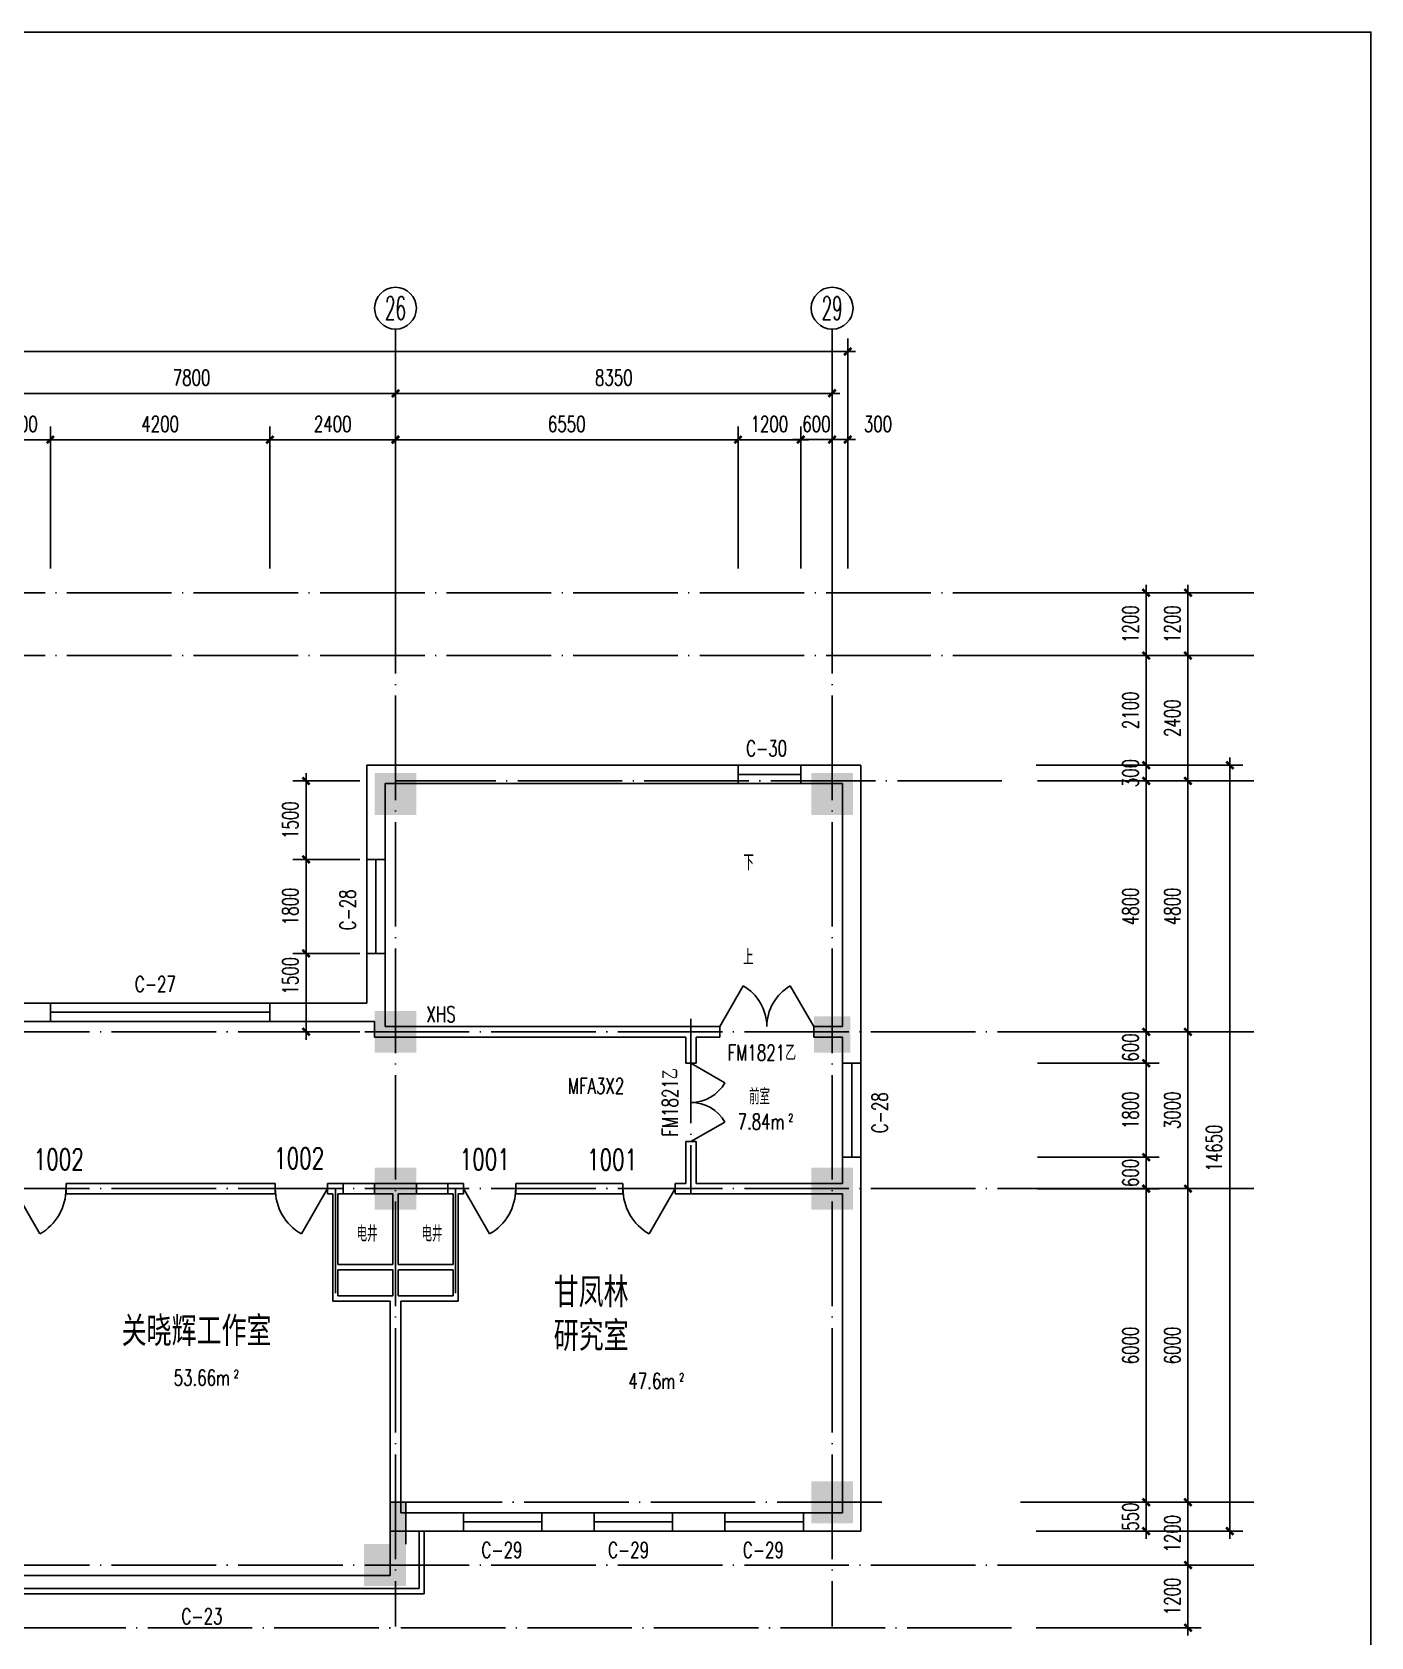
# Model space of a CAD drawing. Extents: x 816818 to 2098601, y 59070 to 390605.
# Drawn here: x 1069651 to 1095253, y 154534 to 185235 of the extents above; entities that cross this region are included whole.
import ezdxf
from ezdxf.enums import TextEntityAlignment as Align

# ---------------------------------------------------------------- set-up
doc = ezdxf.new("R2010")
doc.units = 0
doc.header["$LTSCALE"] = 1000
doc.header["$MEASUREMENT"] = 0
for name, pattern in [('CONTINOUS', [0]), ('DASH', [0.35, 0.25, -0.1]), ('DOTE', [2.42, 2, -0.2, 0.02, -0.2])]:
    doc.linetypes.add(name, pattern=pattern)
doc.layers.get('0').update_dxf_attribs({"linetype": 'CONTINUOUS'})
doc.layers.get('DEFPOINTS').update_dxf_attribs({"linetype": 'CONTINUOUS'})
for name, color, linetype in [('AXIS', 3, 'CONTINUOUS'), ('AXIS_TEXT', 7, 'CONTINUOUS'), ('COLUMN', 7, 'CONTINUOUS'), ('DOTE', 1, 'DOTE'), ('FILL', 21, 'CONTINUOUS'), ('MCB', 30, 'CONTINUOUS'), ('PUB_TEXT', 7, 'CONTINUOUS'), ('WALL', 255, 'CONTINUOUS'), ('WINDOW', 2, 'CONTINUOUS'), ('WINDOW_TEXT', 7, 'CONTINUOUS'), ('和面积', 6, 'DASH')]:
    doc.layers.add(name, color=color, linetype=linetype)
doc.styles.add('_HZTXT', font='romans.shx', dxfattribs={"width": 0.7, "bigfont": 'z.shx'})
doc.styles.add('COMPLEX', font='COMPLEX')
doc.styles.add('DIM_FONT', font='SIMPLEX.shx', dxfattribs={"width": 0.7})
doc.styles.add('HZ_SIMPLEX', font='SIMPLEX.shx', dxfattribs={"width": 0.8, "bigfont": 'hztxt.shx'})
doc.styles.add('SIMPLEX', font='SIMPLEX.SHX')
doc.styles.add('Z', font='romans', dxfattribs={"width": 0.8, "bigfont": 'z'})
doc.dimstyles.new('AXIS', dxfattribs={"dimtxt": 300, "dimasz": 1, "dimexe": 250, "dimexo": 300, "dimgap": 150, "dimtad": 1, "dimdec": 0, "dimzin": 0, "dimdsep": 46, "dimtxsty": 'DIM_FONT', "dimblk": '_DIMX', "dimcen": 2.5, "dimse1": 1, "dimse2": 1, "dimclrt": 7, "dimadec": 0, "dimazin": 0, "dimtfac": 1, "dimtdec": 0, "dimtix": 1, "dimtmove": 2, "dimatfit": 3, "dimldrblk": '_DIMX', "dimfxl": 1, "dimarcsym": 0})
doc.dimstyles.new('DIMA', dxfattribs={"dimtxt": 300, "dimasz": 1, "dimexe": 250, "dimexo": 300, "dimgap": 150, "dimtad": 1, "dimdec": 0, "dimzin": 0, "dimdsep": 46, "dimtxsty": 'DIM_FONT', "dimblk": '_DIMX', "dimcen": 2.5, "dimse1": 1, "dimclrt": 7, "dimadec": 0, "dimazin": 0, "dimtfac": 1, "dimtdec": 0, "dimtix": 1, "dimtmove": 2, "dimatfit": 3, "dimldrblk": '_DIMX', "dimfxl": 1, "dimarcsym": 0})
doc.dimstyles.new('DIMB', dxfattribs={"dimtxt": 300, "dimasz": 1, "dimexe": 250, "dimexo": 300, "dimgap": 150, "dimtad": 1, "dimdec": 0, "dimzin": 0, "dimdsep": 46, "dimtxsty": 'DIM_FONT', "dimblk": '_DIMX', "dimcen": 2.5, "dimse2": 1, "dimclrt": 7, "dimadec": 0, "dimazin": 0, "dimtfac": 1, "dimtdec": 0, "dimtix": 1, "dimtmove": 2, "dimatfit": 3, "dimldrblk": '_DIMX', "dimfxl": 1, "dimarcsym": 0})
doc.dimstyles.new('DIMN', dxfattribs={"dimtxt": 300, "dimasz": 1, "dimexe": 250, "dimexo": 300, "dimgap": 150, "dimtad": 1, "dimdec": 0, "dimzin": 0, "dimdsep": 46, "dimtxsty": 'DIM_FONT', "dimblk": '_DIMX', "dimcen": 2.5, "dimclrt": 7, "dimadec": 0, "dimazin": 0, "dimtfac": 1, "dimtdec": 0, "dimtix": 1, "dimtmove": 2, "dimatfit": 3, "dimldrblk": '_DIMX', "dimfxl": 1, "dimarcsym": 0})

# ---------------------------------------------------------------- blocks, each defined once
blk = doc.blocks.new('_WBLK')
for p, q in [((-0.5, 0.5), (0.5, 0.5)), ((-0.5, 0), (0.5, 0)), ((-0.5, -0.5), (0.5, -0.5))]:
    blk.add_line(p, q)
at = {"layer": 'WINDOW_TEXT', "style": 'SIMPLEX', "flags": 9}
blk.add_attdef('A', text='', height=1, dxfattribs=at).set_placement((0, 1.5), align=Align.MIDDLE)
blk = doc.blocks.new('_DBLK')
blk.add_line((-0.5, 0), (0, -0.866))
blk.add_arc((-0.5, 0), 1, 300, 0)
at = {"layer": 'WINDOW_TEXT', "style": 'SIMPLEX', "flags": 9}
blk.add_attdef('A', text='', height=1, dxfattribs=at).set_placement((0, 1.5), align=Align.MIDDLE)
blk = doc.blocks.new('_DBLK1')
for p, q in [((-0.5, 0), (-0.25, -0.433)), ((0.5, 0), (0.25, -0.433))]:
    blk.add_line(p, q)
for centre, start, end in [((-0.5, 0), 300, 0), ((0.5, 0), 180, 240)]:
    blk.add_arc(centre, 0.5, start, end)
at = {"layer": 'WINDOW_TEXT', "style": 'SIMPLEX', "flags": 9}
blk.add_attdef('A', text='', height=1, dxfattribs=at).set_placement((0, 1.5), align=Align.MIDDLE)
blk = doc.blocks.new('_DIMX')
blk.add_line((-150, 0), (150, 0))
at = {"const_width": 50}
blk.add_lwpolyline([(-70, -70), (70, 70)], dxfattribs=at)
blk = doc.blocks.new('*D1006')
at = {"layer": 'AXIS', "color": 0, "lineweight": -2}
blk.add_line((1091755, 174508), (1091755, 173310), dxfattribs=at)
at = {"layer": 'DEFPOINTS', "color": 0}
for p in [(1088554, 174509), (1088554, 173309), (1091755, 173309)]:
    blk.add_point(p, dxfattribs=at)
at = {"layer": 'AXIS', "color": 0, "lineweight": -2}
for p, rotation in [((1091755, 174509), 90), ((1091755, 173309), 270)]:
    blk.add_blockref('_DIMX', p, dxfattribs=dict(at, rotation=rotation))
at = {"layer": 'AXIS', "color": 7, "insert": (1091455, 173909), "char_height": 300, "attachment_point": 5, "rotation": 90, "style": 'DIM_FONT'}
blk.add_mtext('1200', dxfattribs=at)
blk = doc.blocks.new('*D1007')
at = {"layer": 'AXIS', "color": 0, "lineweight": -2}
blk.add_line((1091755, 173308), (1091755, 170910), dxfattribs=at)
at = {"layer": 'DEFPOINTS', "color": 0}
for p in [(1088554, 173309), (1088554, 170909), (1091755, 170909)]:
    blk.add_point(p, dxfattribs=at)
at = {"layer": 'AXIS', "color": 0, "lineweight": -2}
for p, rotation in [((1091755, 173309), 90), ((1091755, 170909), 270)]:
    blk.add_blockref('_DIMX', p, dxfattribs=dict(at, rotation=rotation))
at = {"layer": 'AXIS', "color": 7, "insert": (1091455, 172109), "char_height": 300, "attachment_point": 5, "rotation": 90, "style": 'DIM_FONT'}
blk.add_mtext('2400', dxfattribs=at)
blk = doc.blocks.new('*D1008')
at = {"layer": 'AXIS', "color": 0, "lineweight": -2}
blk.add_line((1091755, 170908), (1091755, 166110), dxfattribs=at)
at = {"layer": 'DEFPOINTS', "color": 0}
for p in [(1088554, 170909), (1088554, 166109), (1091755, 166109)]:
    blk.add_point(p, dxfattribs=at)
at = {"layer": 'AXIS', "color": 0, "lineweight": -2}
for p, rotation in [((1091755, 170909), 90), ((1091755, 166109), 270)]:
    blk.add_blockref('_DIMX', p, dxfattribs=dict(at, rotation=rotation))
at = {"layer": 'AXIS', "color": 7, "insert": (1091455, 168509), "char_height": 300, "attachment_point": 5, "rotation": 90, "style": 'DIM_FONT'}
blk.add_mtext('4800', dxfattribs=at)
blk = doc.blocks.new('*D1009')
at = {"layer": 'AXIS', "color": 0, "lineweight": -2}
blk.add_line((1091755, 166108), (1091755, 163110), dxfattribs=at)
at = {"layer": 'DEFPOINTS', "color": 0}
for p in [(1088554, 166109), (1088554, 163109), (1091755, 163109)]:
    blk.add_point(p, dxfattribs=at)
at = {"layer": 'AXIS', "color": 0, "lineweight": -2}
for p, rotation in [((1091755, 166109), 90), ((1091755, 163109), 270)]:
    blk.add_blockref('_DIMX', p, dxfattribs=dict(at, rotation=rotation))
at = {"layer": 'AXIS', "color": 7, "insert": (1091455, 164609), "char_height": 300, "attachment_point": 5, "rotation": 90, "style": 'DIM_FONT'}
blk.add_mtext('3000', dxfattribs=at)
blk = doc.blocks.new('*D1010')
at = {"layer": 'AXIS', "color": 0, "lineweight": -2}
blk.add_line((1091755, 163108), (1091755, 157110), dxfattribs=at)
at = {"layer": 'DEFPOINTS', "color": 0}
for p in [(1088554, 163109), (1088554, 157109), (1091755, 157109)]:
    blk.add_point(p, dxfattribs=at)
at = {"layer": 'AXIS', "color": 0, "lineweight": -2}
for p, rotation in [((1091755, 163109), 90), ((1091755, 157109), 270)]:
    blk.add_blockref('_DIMX', p, dxfattribs=dict(at, rotation=rotation))
at = {"layer": 'AXIS', "color": 7, "insert": (1091455, 160109), "char_height": 300, "attachment_point": 5, "rotation": 90, "style": 'DIM_FONT'}
blk.add_mtext('6000', dxfattribs=at)
blk = doc.blocks.new('*D1011')
at = {"layer": 'AXIS', "color": 0, "lineweight": -2}
for p, q in [((1088854, 171209), (1092805, 171209)), ((1092555, 171208), (1092555, 156560)), ((1088854, 156559), (1092805, 156559))]:
    blk.add_line(p, q, dxfattribs=at)
at = {"layer": 'DEFPOINTS', "color": 0}
for p in [(1088554, 171209), (1088554, 156559), (1092555, 156559)]:
    blk.add_point(p, dxfattribs=at)
at = {"layer": 'AXIS', "color": 0, "lineweight": -2}
for p, rotation in [((1092555, 171209), 90), ((1092555, 156559), 270)]:
    blk.add_blockref('_DIMX', p, dxfattribs=dict(at, rotation=rotation))
at = {"layer": 'AXIS', "color": 7, "insert": (1092255, 163884), "char_height": 300, "attachment_point": 5, "rotation": 90, "style": 'DIM_FONT'}
blk.add_mtext('14650', dxfattribs=at)
blk = doc.blocks.new('*D1012')
at = {"layer": 'AXIS', "color": 0, "lineweight": -2}
blk.add_line((1090956, 170908), (1090956, 166110), dxfattribs=at)
at = {"layer": 'DEFPOINTS', "color": 0}
for p in [(1088580, 170909), (1088580, 166109), (1090956, 166109)]:
    blk.add_point(p, dxfattribs=at)
at = {"layer": 'AXIS', "color": 0, "lineweight": -2}
for p, rotation in [((1090956, 170909), 90), ((1090956, 166109), 270)]:
    blk.add_blockref('_DIMX', p, dxfattribs=dict(at, rotation=rotation))
at = {"layer": 'AXIS', "color": 7, "insert": (1090656, 168509), "char_height": 300, "attachment_point": 5, "rotation": 90, "style": 'DIM_FONT'}
blk.add_mtext('4800', dxfattribs=at)
blk = doc.blocks.new('*D1013')
at = {"layer": 'AXIS', "color": 0, "lineweight": -2}
for p, q in [((1088880, 166109), (1091206, 166109)), ((1090956, 166110), (1090956, 166111)), ((1090956, 166109), (1090956, 165509)), ((1088880, 165509), (1091206, 165509)), ((1090956, 165508), (1090956, 165507))]:
    blk.add_line(p, q, dxfattribs=at)
at = {"layer": 'DEFPOINTS', "color": 0}
for p in [(1088580, 166109), (1088580, 165509), (1090956, 165509)]:
    blk.add_point(p, dxfattribs=at)
at = {"layer": 'AXIS', "color": 0, "lineweight": -2}
for p, rotation in [((1090956, 166109), 270), ((1090956, 165509), 90)]:
    blk.add_blockref('_DIMX', p, dxfattribs=dict(at, rotation=rotation))
at = {"layer": 'AXIS', "color": 7, "insert": (1090656, 165809), "char_height": 300, "attachment_point": 5, "rotation": 90, "style": 'DIM_FONT'}
blk.add_mtext('600', dxfattribs=at)
blk = doc.blocks.new('*D1014')
at = {"layer": 'AXIS', "color": 0, "lineweight": -2}
for p, q in [((1088880, 165509), (1091206, 165509)), ((1090956, 165508), (1090956, 163710)), ((1088880, 163709), (1091206, 163709))]:
    blk.add_line(p, q, dxfattribs=at)
at = {"layer": 'DEFPOINTS', "color": 0}
for p in [(1088580, 165509), (1088580, 163709), (1090956, 163709)]:
    blk.add_point(p, dxfattribs=at)
at = {"layer": 'AXIS', "color": 0, "lineweight": -2}
for p, rotation in [((1090956, 165509), 90), ((1090956, 163709), 270)]:
    blk.add_blockref('_DIMX', p, dxfattribs=dict(at, rotation=rotation))
at = {"layer": 'AXIS', "color": 7, "insert": (1090656, 164609), "char_height": 300, "attachment_point": 5, "rotation": 90, "style": 'DIM_FONT'}
blk.add_mtext('1800', dxfattribs=at)
blk = doc.blocks.new('*D1015')
at = {"layer": 'AXIS', "color": 0, "lineweight": -2}
blk.add_line((1090956, 174508), (1090956, 173310), dxfattribs=at)
at = {"layer": 'DEFPOINTS', "color": 0}
for p in [(1088756, 174509), (1088756, 173309), (1090956, 173309)]:
    blk.add_point(p, dxfattribs=at)
at = {"layer": 'AXIS', "color": 0, "lineweight": -2}
for p, rotation in [((1090956, 174509), 90), ((1090956, 173309), 270)]:
    blk.add_blockref('_DIMX', p, dxfattribs=dict(at, rotation=rotation))
at = {"layer": 'AXIS', "color": 7, "insert": (1090656, 173909), "char_height": 300, "attachment_point": 5, "rotation": 90, "style": 'DIM_FONT'}
blk.add_mtext('1200', dxfattribs=at)
blk = doc.blocks.new('*D1016')
at = {"layer": 'AXIS', "color": 0, "lineweight": -2}
for p, q in [((1090956, 173308), (1090956, 171210)), ((1089056, 171209), (1091206, 171209))]:
    blk.add_line(p, q, dxfattribs=at)
at = {"layer": 'DEFPOINTS', "color": 0}
for p in [(1088756, 173309), (1088756, 171209), (1090956, 171209)]:
    blk.add_point(p, dxfattribs=at)
at = {"layer": 'AXIS', "color": 0, "lineweight": -2}
for p, rotation in [((1090956, 173309), 90), ((1090956, 171209), 270)]:
    blk.add_blockref('_DIMX', p, dxfattribs=dict(at, rotation=rotation))
at = {"layer": 'AXIS', "color": 7, "insert": (1090656, 172259), "char_height": 300, "attachment_point": 5, "rotation": 90, "style": 'DIM_FONT'}
blk.add_mtext('2100', dxfattribs=at)
blk = doc.blocks.new('*D1017')
at = {"layer": 'AXIS', "color": 0, "lineweight": -2}
for p, q in [((1090956, 163108), (1090956, 157110)), ((1088880, 157109), (1091206, 157109))]:
    blk.add_line(p, q, dxfattribs=at)
at = {"layer": 'DEFPOINTS', "color": 0}
for p in [(1088580, 163109), (1088580, 157109), (1090956, 157109)]:
    blk.add_point(p, dxfattribs=at)
at = {"layer": 'AXIS', "color": 0, "lineweight": -2}
for p, rotation in [((1090956, 163109), 90), ((1090956, 157109), 270)]:
    blk.add_blockref('_DIMX', p, dxfattribs=dict(at, rotation=rotation))
at = {"layer": 'AXIS', "color": 7, "insert": (1090656, 160109), "char_height": 300, "attachment_point": 5, "rotation": 90, "style": 'DIM_FONT'}
blk.add_mtext('6000', dxfattribs=at)
blk = doc.blocks.new('*D1018')
at = {"layer": 'AXIS', "color": 0, "lineweight": -2}
for p, q in [((1088880, 157109), (1091206, 157109)), ((1090956, 157110), (1090956, 157111)), ((1090956, 157109), (1090956, 156559)), ((1088880, 156559), (1091206, 156559)), ((1090956, 156558), (1090956, 156557))]:
    blk.add_line(p, q, dxfattribs=at)
at = {"layer": 'DEFPOINTS', "color": 0}
for p in [(1088580, 157109), (1088580, 156559), (1090956, 156559)]:
    blk.add_point(p, dxfattribs=at)
at = {"layer": 'AXIS', "color": 0, "lineweight": -2}
for p, rotation in [((1090956, 157109), 270), ((1090956, 156559), 90)]:
    blk.add_blockref('_DIMX', p, dxfattribs=dict(at, rotation=rotation))
at = {"layer": 'AXIS', "color": 7, "insert": (1090656, 156834), "char_height": 300, "attachment_point": 5, "rotation": 90, "style": 'DIM_FONT'}
blk.add_mtext('550', dxfattribs=at)
blk = doc.blocks.new('*D1019')
at = {"layer": 'AXIS', "color": 0, "lineweight": -2}
for p, q in [((1088880, 163709), (1091206, 163709)), ((1090956, 163710), (1090956, 163711)), ((1090956, 163709), (1090956, 163109)), ((1088880, 163109), (1091206, 163109)), ((1090956, 163108), (1090956, 163107))]:
    blk.add_line(p, q, dxfattribs=at)
at = {"layer": 'DEFPOINTS', "color": 0}
for p in [(1088580, 163709), (1088580, 163109), (1090956, 163109)]:
    blk.add_point(p, dxfattribs=at)
at = {"layer": 'AXIS', "color": 0, "lineweight": -2}
for p, rotation in [((1090956, 163709), 270), ((1090956, 163109), 90)]:
    blk.add_blockref('_DIMX', p, dxfattribs=dict(at, rotation=rotation))
at = {"layer": 'AXIS', "color": 7, "insert": (1090656, 163409), "char_height": 300, "attachment_point": 5, "rotation": 90, "style": 'DIM_FONT'}
blk.add_mtext('600', dxfattribs=at)
blk = doc.blocks.new('*D1020')
at = {"layer": 'AXIS', "color": 0, "lineweight": -2}
for p, q in [((1089056, 171209), (1091206, 171209)), ((1090956, 171210), (1090956, 171211)), ((1090956, 171209), (1090956, 170909)), ((1090956, 170908), (1090956, 170907))]:
    blk.add_line(p, q, dxfattribs=at)
at = {"layer": 'DEFPOINTS', "color": 0}
for p in [(1088756, 171209), (1088756, 170909), (1090956, 170909)]:
    blk.add_point(p, dxfattribs=at)
at = {"layer": 'AXIS', "color": 0, "lineweight": -2}
for p, rotation in [((1090956, 171209), 270), ((1090956, 170909), 90)]:
    blk.add_blockref('_DIMX', p, dxfattribs=dict(at, rotation=rotation))
at = {"layer": 'AXIS', "color": 7, "insert": (1090656, 171059), "char_height": 300, "attachment_point": 5, "rotation": 90, "style": 'DIM_FONT'}
blk.add_mtext('300', dxfattribs=at)
blk = doc.blocks.new('*D1021')
at = {"layer": 'AXIS', "color": 0, "lineweight": -2}
for p, q in [((1088854, 157109), (1092005, 157109)), ((1091755, 157108), (1091755, 155910)), ((1088854, 155909), (1092005, 155909))]:
    blk.add_line(p, q, dxfattribs=at)
at = {"layer": 'DEFPOINTS', "color": 0}
for p in [(1088554, 157109), (1088554, 155909), (1091755, 155909)]:
    blk.add_point(p, dxfattribs=at)
at = {"layer": 'AXIS', "color": 0, "lineweight": -2}
for p, rotation in [((1091755, 157109), 90), ((1091755, 155909), 270)]:
    blk.add_blockref('_DIMX', p, dxfattribs=dict(at, rotation=rotation))
at = {"layer": 'AXIS', "color": 7, "insert": (1091455, 156509), "char_height": 300, "attachment_point": 5, "rotation": 90, "style": 'DIM_FONT'}
blk.add_mtext('1200', dxfattribs=at)
blk = doc.blocks.new('*D1022')
at = {"layer": 'AXIS', "color": 0, "lineweight": -2}
for p, q in [((1088854, 155909), (1092005, 155909)), ((1091755, 155908), (1091755, 154710)), ((1088854, 154709), (1092005, 154709))]:
    blk.add_line(p, q, dxfattribs=at)
at = {"layer": 'DEFPOINTS', "color": 0}
for p in [(1088554, 155909), (1088554, 154709), (1091755, 154709)]:
    blk.add_point(p, dxfattribs=at)
at = {"layer": 'AXIS', "color": 0, "lineweight": -2}
for p, rotation in [((1091755, 155909), 90), ((1091755, 154709), 270)]:
    blk.add_blockref('_DIMX', p, dxfattribs=dict(at, rotation=rotation))
at = {"layer": 'AXIS', "color": 7, "insert": (1091455, 155309), "char_height": 300, "attachment_point": 5, "rotation": 90, "style": 'DIM_FONT'}
blk.add_mtext('1200', dxfattribs=at)
blk = doc.blocks.new('_AXISO')
blk.add_circle((0, 0), 0.5)
at = {"layer": 'AXIS_TEXT', "style": 'COMPLEX', "width": 1.041667}
blk.add_attdef('A', text='', height=0.56, dxfattribs=at).set_placement((-0.25, -0.28), (0.25, -0.28), align=Align.FIT)
blk = doc.blocks.new('*D1040')
at = {"layer": 'AXIS', "color": 0, "lineweight": -2}
blk.add_line((1084949, 178324), (1076602, 178324), dxfattribs=at)
at = {"layer": 'DEFPOINTS', "color": 0}
for p in [(1076601, 178324), (1076601, 174849), (1084950, 174849)]:
    blk.add_point(p, dxfattribs=at)
at = {"layer": 'AXIS', "color": 0, "lineweight": -2, "rotation": 180}
blk.add_blockref('_DIMX', (1076601, 178324), dxfattribs=at)
at = {"layer": 'AXIS', "color": 0, "lineweight": -2}
blk.add_blockref('_DIMX', (1084950, 178324), dxfattribs=at)
at = {"layer": 'AXIS', "color": 7, "insert": (1080775, 178624), "char_height": 300, "attachment_point": 5, "style": 'DIM_FONT'}
blk.add_mtext('8350', dxfattribs=at)
blk = doc.blocks.new('*D1041')
at = {"layer": 'AXIS', "color": 0, "lineweight": -2}
blk.add_line((1076600, 178324), (1068802, 178324), dxfattribs=at)
at = {"layer": 'DEFPOINTS', "color": 0}
for p in [(1068801, 178324), (1068801, 174849), (1076601, 174849)]:
    blk.add_point(p, dxfattribs=at)
at = {"layer": 'AXIS', "color": 0, "lineweight": -2, "rotation": 180}
blk.add_blockref('_DIMX', (1068801, 178324), dxfattribs=at)
at = {"layer": 'AXIS', "color": 0, "lineweight": -2}
blk.add_blockref('_DIMX', (1076601, 178324), dxfattribs=at)
at = {"layer": 'AXIS', "color": 7, "insert": (1072701, 178624), "char_height": 300, "attachment_point": 5, "style": 'DIM_FONT'}
blk.add_mtext('7800', dxfattribs=at)
blk = doc.blocks.new('*D1051')
at = {"layer": 'AXIS', "color": 0, "lineweight": -2}
for p, q in [((988750, 175149), (988750, 179374)), ((1085250, 175149), (1085250, 179374)), ((1085249, 179124), (988751, 179124))]:
    blk.add_line(p, q, dxfattribs=at)
at = {"layer": 'DEFPOINTS', "color": 0}
for p in [(988750, 179124), (988750, 174849), (1085250, 174849)]:
    blk.add_point(p, dxfattribs=at)
at = {"layer": 'AXIS', "color": 0, "lineweight": -2, "rotation": 180}
blk.add_blockref('_DIMX', (988750, 179124), dxfattribs=at)
at = {"layer": 'AXIS', "color": 0, "lineweight": -2}
blk.add_blockref('_DIMX', (1085250, 179124), dxfattribs=at)
at = {"layer": 'AXIS', "color": 7, "insert": (1037000, 179424), "char_height": 300, "attachment_point": 5, "style": 'DIM_FONT'}
blk.add_mtext('96500', dxfattribs=at)
blk = doc.blocks.new('*D1086')
at = {"layer": 'AXIS', "color": 0, "lineweight": -2}
for p, q in [((1084350, 174972), (1084350, 177688)), ((1084950, 174972), (1084950, 177688)), ((1084349, 177438), (1084348, 177438)), ((1084350, 177438), (1084950, 177438)), ((1084951, 177438), (1084952, 177438))]:
    blk.add_line(p, q, dxfattribs=at)
at = {"layer": 'DEFPOINTS', "color": 0}
for p in [(1084950, 177438), (1084350, 174672), (1084950, 174672)]:
    blk.add_point(p, dxfattribs=at)
at = {"layer": 'AXIS', "color": 0, "lineweight": -2}
blk.add_blockref('_DIMX', (1084350, 177438), dxfattribs=at)
at = {"layer": 'AXIS', "color": 0, "lineweight": -2, "rotation": 180}
blk.add_blockref('_DIMX', (1084950, 177438), dxfattribs=at)
at = {"layer": 'AXIS', "color": 7, "insert": (1084650, 177738), "char_height": 300, "attachment_point": 5, "style": 'DIM_FONT'}
blk.add_mtext('600', dxfattribs=at)
blk = doc.blocks.new('*D1091')
at = {"layer": 'AXIS', "color": 0, "lineweight": -2}
for p, q in [((1084950, 174972), (1084950, 177688)), ((1085250, 174972), (1085250, 177688)), ((1084949, 177438), (1084948, 177438)), ((1084950, 177438), (1085250, 177438)), ((1085251, 177438), (1085252, 177438))]:
    blk.add_line(p, q, dxfattribs=at)
at = {"layer": 'DEFPOINTS', "color": 0}
for p in [(1085250, 177438), (1084950, 174672), (1085250, 174672)]:
    blk.add_point(p, dxfattribs=at)
at = {"layer": 'AXIS', "color": 0, "lineweight": -2}
blk.add_blockref('_DIMX', (1084950, 177438), dxfattribs=at)
at = {"layer": 'AXIS', "color": 0, "lineweight": -2, "rotation": 180}
blk.add_blockref('_DIMX', (1085250, 177438), dxfattribs=at)
at = {"layer": 'AXIS', "color": 7, "insert": (1085827, 177738), "char_height": 300, "attachment_point": 5, "style": 'DIM_FONT'}
blk.add_mtext('300', dxfattribs=at)
blk = doc.blocks.new('_FZH')
blk.add_solid([(-0.5, -0.5), (0.5, -0.5), (-0.5, 0.5), (0.5, 0.5)])
blk = doc.blocks.new('*D1003')
at = {"layer": 'AXIS', "color": 0, "lineweight": -2}
for p, q in [((1075918, 170909), (1074640, 170909)), ((1074890, 170908), (1074890, 169410)), ((1075918, 169409), (1074640, 169409))]:
    blk.add_line(p, q, dxfattribs=at)
at = {"layer": 'DEFPOINTS', "color": 0}
for p in [(1076218, 170909), (1074890, 169409), (1076218, 169409)]:
    blk.add_point(p, dxfattribs=at)
at = {"layer": 'AXIS', "color": 0, "lineweight": -2}
for p, rotation in [((1074890, 170909), 90), ((1074890, 169409), 270)]:
    blk.add_blockref('_DIMX', p, dxfattribs=dict(at, rotation=rotation))
at = {"layer": 'AXIS', "color": 7, "insert": (1074590, 170159), "char_height": 300, "attachment_point": 5, "rotation": 90, "style": 'DIM_FONT'}
blk.add_mtext('1500', dxfattribs=at)
blk = doc.blocks.new('*D1004')
at = {"layer": 'AXIS', "color": 0, "lineweight": -2}
for p, q in [((1075918, 169409), (1074640, 169409)), ((1074890, 169408), (1074890, 167610)), ((1075918, 167609), (1074640, 167609))]:
    blk.add_line(p, q, dxfattribs=at)
at = {"layer": 'DEFPOINTS', "color": 0}
for p in [(1076218, 169409), (1074890, 167609), (1076218, 167609)]:
    blk.add_point(p, dxfattribs=at)
at = {"layer": 'AXIS', "color": 0, "lineweight": -2}
for p, rotation in [((1074890, 169409), 90), ((1074890, 167609), 270)]:
    blk.add_blockref('_DIMX', p, dxfattribs=dict(at, rotation=rotation))
at = {"layer": 'AXIS', "color": 7, "insert": (1074590, 168509), "char_height": 300, "attachment_point": 5, "rotation": 90, "style": 'DIM_FONT'}
blk.add_mtext('1800', dxfattribs=at)
blk = doc.blocks.new('*D1005')
at = {"layer": 'AXIS', "color": 0, "lineweight": -2}
for p, q in [((1075918, 167609), (1074640, 167609)), ((1074890, 167608), (1074890, 166110)), ((1075918, 166109), (1074640, 166109))]:
    blk.add_line(p, q, dxfattribs=at)
at = {"layer": 'DEFPOINTS', "color": 0}
for p in [(1076218, 167609), (1074890, 166109), (1076218, 166109)]:
    blk.add_point(p, dxfattribs=at)
at = {"layer": 'AXIS', "color": 0, "lineweight": -2}
for p, rotation in [((1074890, 167609), 90), ((1074890, 166109), 270)]:
    blk.add_blockref('_DIMX', p, dxfattribs=dict(at, rotation=rotation))
at = {"layer": 'AXIS', "color": 7, "insert": (1074590, 167182), "char_height": 300, "attachment_point": 5, "rotation": 90, "style": 'DIM_FONT'}
blk.add_mtext('1500', dxfattribs=at)

msp = doc.modelspace()

# ---------------------------------------------------------------- linework, layer by layer
at = {"layer": 'AXIS'}
for p, q in [((1076600.5, 179552.9), (1076600.5, 174849.5)), ((1084950.2, 179552.9), (1084950.2, 174849.5)), ((1093015, 174509.4), (1088554, 174509.4)), ((1093015, 173309.4), (1088879.9, 173309.4)), ((1093015, 170909.4), (1088879.9, 170909.4)), ((1093015, 166109.4), (1088554, 166109.4)), ((1093015, 163109.4), (1088554, 163109.4)), ((1093015, 157109.4), (1088554, 157109.4)), ((1093015, 155909.4), (1088554, 155909.4))]:
    msp.add_line(p, q, dxfattribs=at)
at = {"layer": 'DOTE'}
for p, q in [((1076600.4, 177382.5), (1076600.4, 154734.9)), ((1084950.4, 177382.5), (1084950.4, 154734.9)), ((985618.5, 174509.4), (1092531.4, 174509.4)), ((985618.5, 173309.4), (1092531.4, 173309.4)), ((1088197.4, 170909.4), (1076600.5, 170909.4)), ((1092531.4, 166109.4), (1037000.4, 166109.4)), ((1082250.4, 166359.4), (1082250.4, 163009.4)), ((1092531.4, 163109.4), (1047921.7, 163109.4)), ((1075450.4, 163109.4), (1075450.4, 161009.4)), ((1077750.4, 163109.4), (1077750.4, 161009.4)), ((1085900.4, 157109.4), (1076600.4, 157109.4)), ((1092531.4, 155909.4), (1037050.4, 155909.4)), ((1088382.3, 154709.4), (1036950.4, 154709.4))]:
    msp.add_line(p, q, dxfattribs=at)
at = {"layer": 'FILL'}
msp.add_solid([(1076800.4, 156309.4), (1076500.4, 156309.4), (1076800.5, 157109.4), (1076500.5, 157109.4)], dxfattribs=at)
at = {"layer": 'MCB'}
msp.add_lwpolyline([(978483, 185234.9), (1095252.8, 185234.9), (1095252.8, 138712.1), (978483, 138712.1)], close=True, dxfattribs=at)
at = {"layer": 'WALL'}
for p, q in [((1076050.4, 171209.4), (1076050.4, 169409.4)), ((1076050.4, 171209.4), (1083150.4, 171209.4)), ((1083150.4, 171209.4), (1083150.4, 170859.4)), ((1085500.4, 171209.4), (1084350.4, 171209.4)), ((1084350.4, 171209.4), (1084350.4, 170859.4)), ((1085500.4, 165509.4), (1085500.4, 171209.4)), ((1076400.4, 170859.4), (1076400.4, 169409.4)), ((1076400.4, 170859.4), (1083150.4, 170859.4)), ((1085150.4, 170859.4), (1084350.4, 170859.4)), ((1085150.4, 166209.4), (1085150.4, 170859.4)), ((1076400.4, 169409.4), (1076050.4, 169409.4)), ((1076050.4, 167609.4), (1076050.4, 166659.4)), ((1076400.4, 167609.4), (1076050.4, 167609.4)), ((1076400.4, 167609.4), (1076400.4, 166209.4)), ((1067600.4, 166659.4), (1070000.4, 166659.4)), ((1070000.4, 166659.4), (1070000.4, 166309.4)), ((1076050.4, 166659.4), (1074200.4, 166659.4)), ((1074200.4, 166659.4), (1074200.4, 166309.4)), ((1067600.4, 166309.4), (1070000.4, 166309.4)), ((1074200.4, 166309.4), (1076200.4, 166309.4)), ((1076200.4, 166309.4), (1076200.4, 166009.4)), ((1076400.4, 166209.4), (1082800.4, 166209.4)), ((1082800.4, 166009.4), (1082800.4, 166209.4)), ((1085150.4, 166209.4), (1084600.4, 166209.4)), ((1084600.4, 166009.4), (1084600.4, 166209.4)), ((1076200.4, 166009.4), (1082150.4, 166009.4)), ((1082150.4, 166009.4), (1082150.4, 165509.4)), ((1082350.4, 166009.4), (1082800.4, 166009.4)), ((1082350.4, 166009.4), (1082350.4, 165509.4)), ((1085150.4, 166009.4), (1084600.4, 166009.4)), ((1085150.4, 166009.4), (1085150.4, 165509.4)), ((1082350.4, 165509.4), (1082150.4, 165509.4)), ((1085500.4, 165509.4), (1085150.4, 165509.4)), ((1082350.4, 164009.4), (1082150.4, 164009.4)), ((1082150.4, 163209.4), (1082150.4, 164009.4)), ((1082350.4, 163209.4), (1082350.4, 164009.4)), ((1085150.4, 163709.4), (1085150.4, 163209.4)), ((1085500.4, 163709.4), (1085150.4, 163709.4)), ((1085500.4, 156559.4), (1085500.4, 163709.4)), ((1070300.4, 163209.4), (1070300.4, 163009.4)), ((1074300.4, 163209.4), (1070300.4, 163209.4)), ((1074300.4, 163209.4), (1074300.4, 163009.4)), ((1075300.4, 163209.4), (1075600.4, 163209.4)), ((1075300.4, 163209.4), (1075300.4, 163009.4)), ((1077000.4, 163209.4), (1076200.4, 163209.4)), ((1076200.4, 163209.4), (1077000.4, 163209.4)), ((1077600.4, 163209.4), (1077900.4, 163209.4)), ((1077900.4, 163209.4), (1077900.4, 163009.4)), ((1080950.4, 163209.4), (1078900.4, 163209.4)), ((1078900.4, 163209.4), (1078900.4, 163009.4)), ((1080950.4, 163209.4), (1080950.4, 163009.4)), ((1081950.4, 163209.4), (1081950.4, 163009.4)), ((1082150.4, 163209.4), (1081950.4, 163209.4)), ((1085150.4, 163209.4), (1082350.4, 163209.4)), ((1070300.4, 163009.4), (1074300.4, 163009.4)), ((1075400.4, 163009.4), (1075300.4, 163009.4)), ((1075600.4, 163009.4), (1075500.4, 163009.4)), ((1076550.4, 163009.4), (1076200.4, 163009.4)), ((1076550.4, 163009.4), (1076550.4, 161659.4)), ((1076650.4, 163009.4), (1076650.4, 161659.4)), ((1076650.4, 163009.4), (1077000.4, 163009.4)), ((1077600.4, 163009.4), (1077700.4, 163009.4)), ((1077900.4, 163009.4), (1077800.4, 163009.4)), ((1078900.4, 163009.4), (1080950.4, 163009.4)), ((1085150.4, 163009.4), (1081950.4, 163009.4)), ((1085150.4, 156909.4), (1085150.4, 163009.4)), ((1076550.4, 161659.4), (1075500.4, 161659.4)), ((1076550.4, 161559.4), (1075500.4, 161559.4)), ((1076550.4, 161559.4), (1076550.4, 161059.4)), ((1076650.4, 161659.4), (1077700.4, 161659.4)), ((1076650.4, 161559.4), (1077700.4, 161559.4)), ((1076650.4, 161559.4), (1076650.4, 161059.4)), ((1075400.4, 160959.4), (1076500.4, 160959.4)), ((1075500.4, 161059.4), (1076550.4, 161059.4)), ((1076500.4, 156559.4), (1076500.4, 160959.4)), ((1076650.4, 161059.4), (1077700.4, 161059.4)), ((1076700.4, 156909.4), (1076700.4, 160959.4)), ((1076700.4, 160959.4), (1077800.4, 160959.4)), ((1076800.5, 157109.4), (1076500.5, 157109.4)), ((1076500.5, 157109.4), (1076500.5, 156309.4)), ((1077900.4, 156909.4), (1076700.4, 156909.4)), ((1076800.4, 156309.4), (1076800.5, 157109.4)), ((1077900.4, 156909.4), (1077900.4, 156559.4)), ((1080400.4, 156909.4), (1079400.4, 156909.4)), ((1079400.4, 156909.4), (1079400.4, 156559.4)), ((1080400.4, 156909.4), (1080400.4, 156559.4)), ((1082900.4, 156909.4), (1081900.4, 156909.4)), ((1081900.4, 156909.4), (1081900.4, 156559.4)), ((1082900.4, 156909.4), (1082900.4, 156559.4)), ((1084400.4, 156909.4), (1084400.4, 156559.4)), ((1085150.4, 156909.4), (1084400.4, 156909.4)), ((1077900.4, 156559.4), (1076500.4, 156559.4)), ((1080400.4, 156559.4), (1079400.4, 156559.4)), ((1082900.4, 156559.4), (1081900.4, 156559.4)), ((1085500.4, 156559.4), (1084400.4, 156559.4))]:
    msp.add_line(p, q, dxfattribs=at)
at = {"layer": 'WALL', "linetype": 'CONTINOUS'}
for p, q in [((1075600.4, 163209.4), (1075600.4, 163009.4)), ((1076200.4, 163209.4), (1076200.4, 163009.4)), ((1077000.4, 163209.4), (1077000.4, 163009.4)), ((1077600.4, 163209.4), (1077600.4, 163009.4)), ((1075400.4, 163009.4), (1075400.4, 160959.4)), ((1075500.4, 163009.4), (1075500.4, 161659.4)), ((1077700.4, 163009.4), (1077700.4, 161659.4)), ((1077800.4, 163009.4), (1077800.4, 160959.4)), ((1075500.4, 161559.4), (1075500.4, 161059.4)), ((1077700.4, 161559.4), (1077700.4, 161059.4))]:
    msp.add_line(p, q, dxfattribs=at)
at = {"layer": 'WINDOW', "linetype": 'CONTINOUS'}
for p, q in [((1076200.4, 163209.4), (1075600.4, 163209.4)), ((1077000.4, 163209.4), (1077600.4, 163209.4)), ((1075600.4, 163009.4), (1076200.4, 163009.4)), ((1077600.4, 163009.4), (1077000.4, 163009.4))]:
    msp.add_line(p, q, dxfattribs=at)
at = {"layer": 'WINDOW'}
for p, q in [((1076500.4, 156559.4), (1076500.4, 155709.4)), ((1076500.4, 156559.4), (1076500.4, 155759.4)), ((1077050.4, 156559.4), (1077050.4, 155459.4)), ((1077150.4, 155359.4), (1077150.4, 156559.4)), ((1077150.4, 156559.4), (1077150.4, 155459.4)), ((1076500.4, 155709.4), (1069400.4, 155709.4)), ((1077050.4, 155459.4), (1069400.6, 155459.4)), ((1077150.4, 155359.4), (1069400.6, 155359.4))]:
    msp.add_line(p, q, dxfattribs=at)
at = {"layer": '和面积'}
msp.add_lwpolyline([(1013600.4, 155359.4), (1033700.4, 155359.4), (1033700.4, 153959.4), (1040300.4, 153959.4), (1040300.4, 155359.4), (1060400.4, 155359.4), (1060400.2, 154159.4), (1064000.4, 154159.4), (1064000.4, 153859.4), (1065800.4, 153859.4), (1065800.4, 154159.4), (1069400.4, 154159.4), (1069400.4, 155359.4), (1077150.4, 155359.4), (1077150.4, 156559.4), (1085500.4, 156559.4), (1085500.4, 171209.4), (1076050.4, 171209.4), (1076050.4, 166659.4), (1061550.5, 166659.4), (1061550.5, 174809.4), (1056700.4, 174809.4), (1056700.4, 173609.4), (1017300.4, 173609.4)], dxfattribs=at)

# ---------------------------------------------------------------- block references
at = {"layer": 'AXIS'}
ref = msp.add_blockref('_AXISO', (1076600.5, 179952.9), dxfattribs=dict(at, xscale=800, yscale=800, zscale=800))
ref.add_attrib('A', '26', dxfattribs={"layer": 'AXIS_TEXT', "height": 448, "style": 'COMPLEX', "width": 0.551471}).set_placement((1076400.5, 179728.9), (1076800.5, 179728.9), align=Align.FIT)
ref = msp.add_blockref('_AXISO', (1084950.2, 179952.9), dxfattribs=dict(at, xscale=800, yscale=800, zscale=800))
ref.add_attrib('A', '29', dxfattribs={"layer": 'AXIS_TEXT', "height": 448, "style": 'COMPLEX', "width": 0.551471}).set_placement((1084750.2, 179728.9), (1085150.2, 179728.9), align=Align.FIT)
at = {"layer": 'COLUMN'}
for p, xscale, yscale, zscale in [((1076600.4, 170659.4), -800, 800, 600), ((1084950.4, 170659.4), -800, 800, 600), ((1076600.4, 166109.4), -800, 800, 800), ((1084950.4, 166058.7), 700, 700, 800), ((1076600.4, 163109.4), -800, 800, 600), ((1084950.4, 163109.4), -800, 800, 600), ((1084950.4, 157109.4), -800, 800, 600), ((1076400.4, 155909.4), -800, 800, 600)]:
    msp.add_blockref('_FZH', p, dxfattribs=dict(at, xscale=xscale, yscale=yscale, zscale=zscale))
at = {"layer": 'WINDOW'}
for name, p, xscale, yscale, zscale in [('_WBLK', (1083750.4, 171034.4), 1200, 350, 1200), ('_DBLK', (1074800.4, 163109.4), -1000, 1000, 1000), ('_DBLK', (1078400.4, 163109.4), 1000, 1000, 1000), ('_WBLK', (1083650.4, 156734.4), -1500, 349.9999999997744, 1500)]:
    msp.add_blockref(name, p, dxfattribs=dict(at, xscale=xscale, yscale=yscale, zscale=zscale))
for name, p, xscale, yscale, zscale, rotation in [('_WBLK', (1076225.4, 168509.4), -1800, 350, 1800, 270), ('_WBLK', (1072100.4, 166484.4), 4200, 350, 4200, 180), ('_WBLK', (1085325.4, 164609.4), 1800, 350, 1800, 270), ('_DBLK', (1069800.4, 163109.4), -1000, -1000, 1000, 180), ('_DBLK', (1081450.4, 163109.4), 1000, -1000, 1000, 180), ('_WBLK', (1078650.4, 156734.4), -1500, 349.9999999997672, 1500, 180), ('_WBLK', (1081150.4, 156734.4), -1500, 349.9999999997672, 1500, 180)]:
    msp.add_blockref(name, p, dxfattribs=dict(at, xscale=xscale, yscale=yscale, zscale=zscale, rotation=rotation))
ref = msp.add_blockref('_DBLK1', (1083700.4, 166209.4), dxfattribs=dict(at, xscale=1800, yscale=-1800, zscale=1800))
ref.add_attrib('A', 'FM1821乙', dxfattribs={"layer": 'WINDOW_TEXT', "height": 300, "style": 'HZ_SIMPLEX', "width": 0.7, "flags": 8}).set_placement((1083607.4, 165711.8), align=Align.MIDDLE)
ref = msp.add_blockref('_DBLK1', (1082250.4, 164759.4), dxfattribs=dict(at, xscale=1500, yscale=-1500, zscale=1500, rotation=270))
ref.add_attrib('A', 'FM1821乙', dxfattribs={"layer": 'WINDOW_TEXT', "height": 300, "rotation": 90, "style": 'HZ_SIMPLEX', "width": 0.7, "flags": 8}).set_placement((1081850.4, 164759.4), align=Align.MIDDLE)

# ---------------------------------------------------------------- texts
at = {"layer": 'MCB', "style": 'Z', "width": 0.7}
for s, p in [('C-30', (1083305.4, 171381.5)), ('C-27', (1071617.3, 166872.2)), ('C-29', (1078245.4, 156045.9)), ('C-29', (1080665.7, 156045.9)), ('C-29', (1083244.2, 156045.9)), ('C-23', (1072509.2, 154779))]:
    msp.add_text(s, height=300, dxfattribs=at).set_placement(p)
for p in [(1075835, 168049.9), (1086011.9, 164169.2)]:
    msp.add_text('C-28', height=300, rotation=90, dxfattribs=at).set_placement(p)
at = {"layer": 'MCB', "attachment_point": 1, "style": 'DIM_FONT'}
for s, insert, char_height, width in [('{\\C0;1002}', (1069680.1, 163870.8), 400, 1688.088), ('{\\C0;1002}', (1074277.9, 163889.6), 400, 1688.088), ('{\\C0;1001}', (1077827.8, 163870.7), 400, 1688.088), ('{\\C0;1001}', (1080262.3, 163865.1), 400, 1688.088), ('{\\fSimSun|b0|i0|c134|p2;甘凤林研究室}', (1079626, 161394.4), 500, 1737.311), ('{\\fSimSun|b0|i0|c134|p2;关晓辉工作室}', (1071364.2, 160651.9), 500, 3810.227)]:
    msp.add_mtext(s, dxfattribs=dict(at, insert=insert, char_height=char_height, width=width))
at = {"layer": 'PUB_TEXT', "width": 0.7}
for s, height, style, p in [('下', 300, '_HZTXT', (1083254.2, 169197.5)), ('上', 300, '_HZTXT', (1083245.8, 167388.5)), ('XHS', 300, '_HZTXT', (1077194, 166296.9)), ('MFA3X2', 300, '_HZTXT', (1079895.8, 164925)), ('前室', 300, '_HZTXT', (1083362.3, 164720.4)), (' 2', 150, 'DIM_FONT', (1084042.5, 164391.4)), ('电井', 300, '_HZTXT', (1075857, 162098.1)), ('电井', 300, '_HZTXT', (1077098.4, 162098.1)), (' 2', 150, 'DIM_FONT', (1073439.1, 159492.2)), (' 2', 150, 'DIM_FONT', (1081955.8, 159428.9))]:
    msp.add_text(s, height=height, dxfattribs=dict(at, style=style)).set_placement(p)
at = {"layer": 'PUB_TEXT', "style": 'DIM_FONT', "width": 0.7}
for s, p in [('7.84m', (1084042.5, 164391.4)), ('53.66m', (1073439.1, 159492.2)), ('47.6m', (1081955.8, 159428.9))]:
    msp.add_text(s, height=300, dxfattribs=at).set_placement(p, align=Align.MIDDLE_RIGHT)

# ---------------------------------------------------------------- dimensions: what is measured, and where the dimension line sits
at = {"layer": 'AXIS'}
for p1, p2, distance, dimstyle, picture, middle in [((1085250.4, 174849.5), (988750.4, 174849.5), -4274.4, 'DIMN', '*D1051', (1037000.4, 179423.9)), ((1084350.2, 174672.2), (1084950.2, 174672.2), 2765.6, 'DIMN', '*D1086', (1084650.2, 177737.8)), ((1088554, 174509.4), (1088554, 173309.4), 3200.7, 'AXIS', '*D1006', (1091454.8, 173909.4)), ((1088756.5, 174509.4), (1088756.5, 173309.4), 2200, 'AXIS', '*D1015', (1090656.5, 173909.4)), ((1088554, 171209.4), (1088554, 156559.4), 4000.7, 'DIMN', '*D1011', (1092254.8, 163884.4)), ((1076218.4, 170909.4), (1076218.4, 169409.4), -1328.5, 'DIMN', '*D1003', (1074589.9, 170159.4)), ((1088579.9, 170909.4), (1088579.9, 166109.4), 2376.6, 'AXIS', '*D1012', (1090656.5, 168509.4)), ((1076218.4, 169409.4), (1076218.4, 167609.4), -1328.5, 'DIMN', '*D1004', (1074589.9, 168509.4)), ((1088579.9, 166109.4), (1088579.9, 165509.4), 2376.6, 'DIMN', '*D1013', (1090656.5, 165809.4)), ((1088579.9, 165509.4), (1088579.9, 163709.4), 2376.6, 'DIMN', '*D1014', (1090656.5, 164609.4)), ((1088579.9, 163709.4), (1088579.9, 163109.4), 2376.6, 'DIMN', '*D1019', (1090656.5, 163409.4)), ((1088579.9, 163109.4), (1088579.9, 157109.4), 2376.6, 'DIMA', '*D1017', (1090656.5, 160109.4)), ((1088579.9, 157109.4), (1088579.9, 156559.4), 2376.6, 'DIMN', '*D1018', (1090656.5, 156834.4))]:
    dim = msp.add_aligned_dim(p1=p1, p2=p2, distance=distance, dimstyle=dimstyle, dxfattribs=at)
    dim.commit()
    dim.dimension.update_dxf_attribs({"geometry": picture, "text_midpoint": middle})
for base, p1, p2, picture, middle in [((1068800.5, 178323.9), (1076600.5, 174849.5), (1068800.5, 174849.5), '*D1041', (1072700.5, 178623.9)), ((1076600.5, 178323.9), (1084950.2, 174849.5), (1076600.5, 174849.5), '*D1040', (1080775.4, 178623.9))]:
    dim = msp.add_linear_dim(base=base, p1=p1, p2=p2, dimstyle='AXIS', dxfattribs=at)
    dim.commit()
    dim.dimension.update_dxf_attribs({"geometry": picture, "text_midpoint": middle})
for p1, p2 in [((1068800.2, 174672.2), (1070000.2, 174672.2)), ((1070000.2, 174672.2), (1074200.2, 174672.2)), ((1074200.2, 174672.2), (1076600.2, 174672.2)), ((1076600.2, 174672.2), (1083150.2, 174672.2)), ((1083150.2, 174672.2), (1084350.2, 174672.2))]:
    msp.add_aligned_dim(p1=p1, p2=p2, distance=2765.6, dimstyle='DIMN', dxfattribs=at).render()
for base, p1, p2, angle, picture, middle in [((1085250.4, 177437.8), (1084950.2, 174672.2), (1085250.4, 174672.2), 0, '*D1091', (1085826.8, 177737.8)), ((1074889.9, 166109.4), (1076218.4, 167609.4), (1076218.4, 166109.4), 270, '*D1005', (1074589.9, 167182.3))]:
    dim = msp.add_linear_dim(base=base, p1=p1, p2=p2, angle=angle, dimstyle='DIMN', dxfattribs=at)
    dim.commit()
    dim.dimension.update_dxf_attribs({"geometry": picture, "text_midpoint": middle, "dimtype": 161})
for base, p1, p2, dimstyle, picture, middle in [((1091754.8, 170909.4), (1088554, 173309.4), (1088554, 170909.4), 'AXIS', '*D1007', (1091454.8, 172109.4)), ((1090956.5, 171209.4), (1088756.5, 173309.4), (1088756.5, 171209.4), 'DIMA', '*D1016', (1090656.5, 172259.4)), ((1090956.5, 170909.4), (1088756.5, 171209.4), (1088756.5, 170909.4), 'DIMB', '*D1020', (1090656.5, 171059.4)), ((1091754.8, 166109.4), (1088554, 170909.4), (1088554, 166109.4), 'AXIS', '*D1008', (1091454.8, 168509.4)), ((1091754.8, 163109.4), (1088554, 166109.4), (1088554, 163109.4), 'AXIS', '*D1009', (1091454.8, 164609.4)), ((1091754.8, 157109.4), (1088554, 163109.4), (1088554, 157109.4), 'AXIS', '*D1010', (1091454.8, 160109.4)), ((1091754.8, 155909.4), (1088554, 157109.4), (1088554, 155909.4), 'DIMN', '*D1021', (1091454.8, 156509.4)), ((1091754.8, 154709.4), (1088554, 155909.4), (1088554, 154709.4), 'DIMN', '*D1022', (1091454.8, 155309.4))]:
    dim = msp.add_linear_dim(base=base, p1=p1, p2=p2, angle=270, dimstyle=dimstyle, dxfattribs=at)
    dim.commit()
    dim.dimension.update_dxf_attribs({"geometry": picture, "text_midpoint": middle})

doc.saveas('drawing.dxf')
